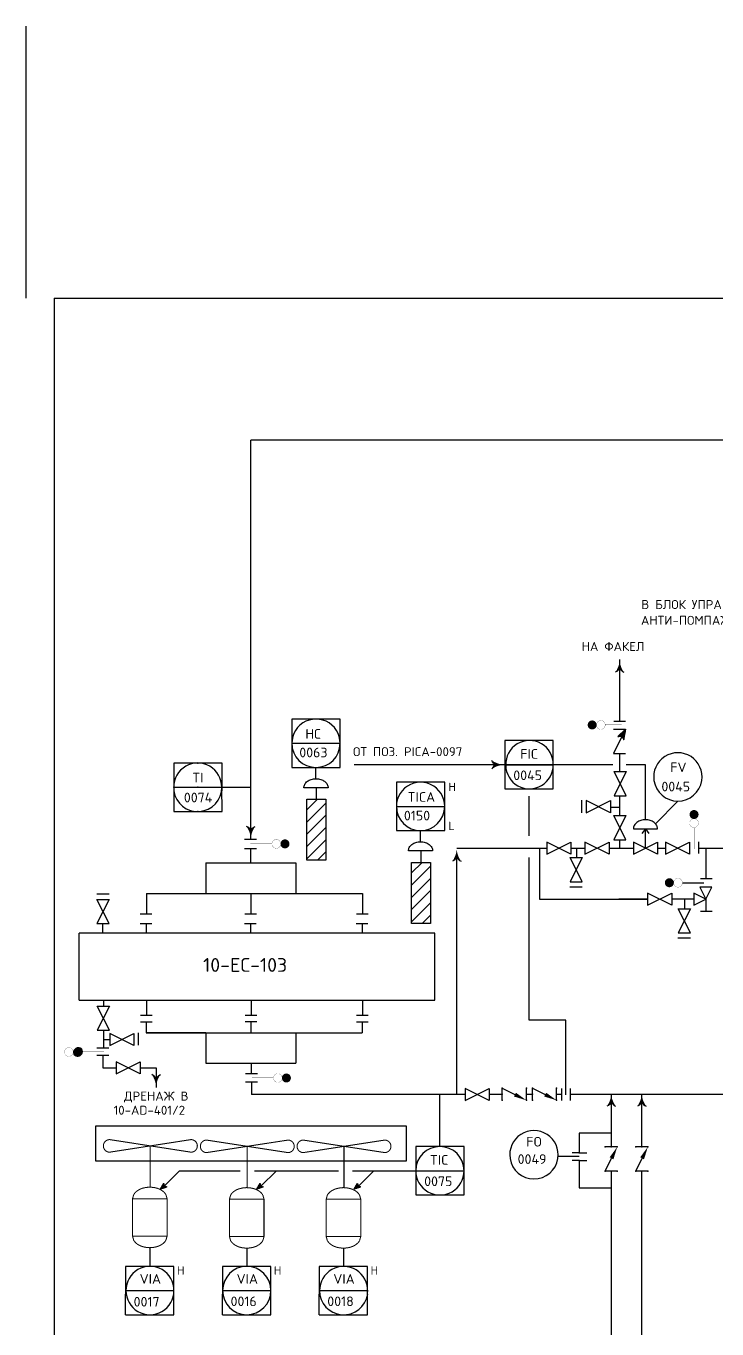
# Model space of a CAD drawing. Extents: x 230 to 652, y 120 to 276.
# Drawn here: x 229.59 to 239.59, y 133.96 to 152.81 of the extents above; entities that cross this region are included whole.
import ezdxf
from ezdxf.enums import TextEntityAlignment as Align

# ---------------------------------------------------------------- set-up
doc = ezdxf.new("R2010")
doc.units = 0
doc.header["$MEASUREMENT"] = 0
doc.linetypes.add('DASH', pattern=[0.15625, 0.09375, -0.0625])
doc.linetypes.add('SDASH', pattern=[0.09375, 0.046875, -0.046875])
doc.layers.get('0').update_dxf_attribs({"linetype": 'CONTINUOUS'})
for name, color, linetype in [('IN-ATTRIBS', 7, 'CONTINUOUS'), ('IN-EQUIPMENT', 7, 'CONTINUOUS'), ('IN-INST-TAP', 7, 'CONTINUOUS'), ('IN-INSTRUMENT', 7, 'SDASH'), ('IN-MAJ-PROC', 3, 'CONTINUOUS'), ('IN-MIN-PROC', 7, 'CONTINUOUS'), ('IN-PNEUMATIC', 7, 'CONTINUOUS')]:
    doc.layers.add(name, color=color, linetype=linetype)
doc.styles.add('ATTRIBS', font='SIMPLEX', dxfattribs={"width": 0.8, "height": 0.125})
doc.styles.add('NARROW', font='simplex', dxfattribs={"width": 0.75, "height": 0.1})
doc.styles.add('S1', font='SIMPLEX.shx')
doc.styles.add('SIMPLEX', font='SIMPLEX')

# ---------------------------------------------------------------- blocks, each defined once
blk = doc.blocks.new('BUBTEXT')
at = {"layer": 'IN-ATTRIBS'}
for p in [(0, 0.25), (-0.25, 0), (0, 0), (0.25, 0), (0, -0.25)]:
    blk.add_point(p, dxfattribs=at)
at = {"layer": 'IN-ATTRIBS', "flags": 1}
for tag, style, width, p in [('IDNUM', 'ATTRIBS', 0.8, (0.009, 0.584)), ('DWGNO', 'ATTRIBS', 0.8, (0.003, 0.447)), ('FILENO', 'ATTRIBS', 0.8, (-0.003, 0.311)), ('LOC', 'ATTRIBS', 0.8, (-0.08, -0.422)), ('SIG', 'ATTRIBS', 0.8, (-0.087, -0.563)), ('INSTALL', 'ATTRIBS', 0.8, (-0.087, -0.699)), ('SERV', 'ATTRIBS', 0.8, (-0.083, -0.838)), ('DATE', 'ATTRIBS', 0.8, (-0.088, -0.969)), ('DES', 'NARROW', 0.75, (-0.087, -1.102)), ('CSYS', 'NARROW', 0.75, (-0.087, -1.243))]:
    blk.add_attdef(tag, text='', height=0.1, dxfattribs=dict(at, style=style, width=width)).set_placement(p, align=Align.CENTER)
at = {"layer": 'IN-ATTRIBS', "style": 'ATTRIBS', "flags": 1}
blk.add_attdef('SYSCDI', text='', height=0.1, dxfattribs=at).set_placement((-0.312, 0.312), align=Align.RIGHT)
at = {"layer": 'IN-ATTRIBS', "style": 'S1'}
for tag, p in [('XT', (0.324, 0.257)), ('A1', (0.323, 0.115)), ('A2', (0.323, -0.035)), ('A3', (0.323, -0.185)), ('RES', (0.323, -0.342))]:
    blk.add_attdef(tag, p, '', height=0.1, dxfattribs=at)
at = {"layer": 'IN-ATTRIBS', "style": 'ATTRIBS'}
blk.add_attdef('SYSCDV', text='', height=0.1, dxfattribs=at).set_placement((-0.312, 0.141), align=Align.RIGHT)
at = {"layer": 'IN-ATTRIBS', "style": 'S1'}
for tag, p in [('INSTTYPE', (0, 0.05)), ('TAGNUM', (0.002, -0.156)), ('MD', (0.402, -0.565)), ('SZ', (0.402, -0.696))]:
    blk.add_attdef(tag, text='', height=0.1, dxfattribs=at).set_placement(p, align=Align.CENTER)
blk = doc.blocks.new('VALVTEXT')
at = {"layer": 'IN-ATTRIBS'}
for p in [(0, 0.0625), (0, 0), (0.25, 0.0625), (0.25, 0), (0, -0.0625), (0.25, -0.0625)]:
    blk.add_point(p, dxfattribs=at)
at = {"layer": 'IN-ATTRIBS', "style": 'S1', "flags": 1}
for tag, p in [('IDNUM', (0.125, 0.5625)), ('DWGNO', (0.125, 0.4375)), ('FILENO', (0.125, 0.3125))]:
    blk.add_attdef(tag, text='', height=0.1, dxfattribs=at).set_placement(p, align=Align.CENTER)
at = {"layer": 'IN-ATTRIBS', "style": 'S1'}
for tag, p in [('MODE', (0.125, 0.078125)), ('SIZE', (0.125, -0.1875))]:
    blk.add_attdef(tag, text='', height=0.1, dxfattribs=at).set_placement(p, align=Align.CENTER)

msp = doc.modelspace()

# ---------------------------------------------------------------- hatches: boundary and pattern name
at = {"linetype": 'Continuous'}
h = msp.add_hatch(dxfattribs=at)
h.set_pattern_fill('ANSI31', color=2, scale=0.0014, angle=90, style=0)
h.set_pattern_definition([(135, (258.71958775, -601.79218647), (-0.000123743686708, -0.000123743686708), [])])
edge = h.paths.add_edge_path()
edge.add_line((238.263, 142.637), (238.153, 142.53))
edge.add_line((238.238, 142.483), (238.265, 142.636))
edge.add_line((238.215, 142.538), (238.238, 142.483))
edge.add_line((238.153, 142.53), (238.215, 142.538))
h = msp.add_hatch(dxfattribs=at)
h.set_pattern_fill('ANSI31', color=256, style=0)
h.set_pattern_definition([(45, (-25.46522, 2.73702), (-0.08838835, 0.08838835), [])])
h.paths.add_polyline_path([(233.653, 141.623), (233.927, 141.623), (233.927, 140.74), (233.653, 140.74)])
h = msp.add_hatch(dxfattribs=at)
h.set_pattern_fill('ANSI31', color=256, style=0)
h.set_pattern_definition([(45, (-23.95142, 1.82412), (-0.08838835, 0.08838835), [])])
h.paths.add_polyline_path([(235.167, 140.71), (235.441, 140.71), (235.441, 139.828), (235.167, 139.828)])
at = {"linetype": 'DASH'}
h = msp.add_hatch(dxfattribs=at)
h.set_pattern_fill('ANSI31', color=2, scale=0.001, angle=90, style=0)
h.set_pattern_definition([(135, (241.30624739, -383.94953732), (-8.8388347648e-05, -8.8388347648e-05), [])])
edge = h.paths.add_edge_path()
edge.add_arc((230.338, 137.967), 0.0638, 270, 450)
edge.add_arc((230.338, 137.967), 0.0638, 90, 270)
at = {"linetype": 'Continuous'}
h = msp.add_hatch(dxfattribs=at)
h.set_pattern_fill('ANSI31', scale=0.001, style=0)
h.set_pattern_definition([(45, (-291.92541184, 127.07679905), (-8.8388347648e-05, 8.8388347648e-05), [])])
edge = h.paths.add_edge_path()
edge.add_line((231.588, 136.031), (231.625, 136.015))
edge.add_line((231.625, 136.015), (231.538, 135.986))
edge.add_line((231.532, 135.981), (231.58, 136.066))
edge.add_line((231.58, 136.066), (231.588, 136.031))
h = msp.add_hatch(dxfattribs=at)
h.set_pattern_fill('ANSI31', scale=0.001, style=0)
h.set_pattern_definition([(45, (-290.5318878, 127.07679905), (-8.8388347648e-05, 8.8388347648e-05), [])])
edge = h.paths.add_edge_path()
edge.add_line((232.981, 136.031), (233.018, 136.015))
edge.add_line((233.018, 136.015), (232.931, 135.986))
edge.add_line((232.926, 135.981), (232.973, 136.066))
edge.add_line((232.973, 136.066), (232.981, 136.031))
h = msp.add_hatch(dxfattribs=at)
h.set_pattern_fill('ANSI31', scale=0.001, style=0)
h.set_pattern_definition([(45, (-289.11988914, 127.07679905), (-8.8388347648e-05, 8.8388347648e-05), [])])
edge = h.paths.add_edge_path()
edge.add_line((234.393, 136.031), (234.43, 136.015))
edge.add_line((234.43, 136.015), (234.343, 135.986))
edge.add_line((234.338, 135.981), (234.385, 136.066))
edge.add_line((234.385, 136.066), (234.393, 136.031))

# ---------------------------------------------------------------- linework, layer by layer
at = {"color": 4, "linetype": 'Continuous'}
msp.add_line((229.587, 148.873), (229.587, 152.811), dxfattribs=at)
at = {"color": 6, "linetype": 'Continuous'}
for p, q in [((229.992, 148.873), (229.992, 123.624)), ((229.992, 148.873), (499.167, 148.873)), ((231.237, 139.826), (231.405, 139.826)), ((231.324, 139.817), (231.324, 139.687)), ((232.75, 139.826), (232.918, 139.826)), ((232.837, 139.817), (232.837, 139.687)), ((234.367, 139.826), (234.535, 139.826)), ((234.454, 139.817), (234.454, 139.687)), ((235.502, 139.687), (230.357, 139.687)), ((230.357, 138.716), (230.357, 139.687)), ((235.502, 138.716), (235.502, 139.687)), ((230.357, 138.716), (235.502, 138.716)), ((231.328, 138.716), (231.328, 138.5)), ((232.845, 138.716), (232.845, 138.497)), ((234.456, 138.716), (234.456, 138.498)), ((231.242, 138.5), (231.41, 138.5)), ((232.758, 138.497), (232.926, 138.497)), ((234.369, 138.498), (234.538, 138.498)), ((230.594, 136.894), (230.594, 136.394)), ((235.094, 136.894), (230.594, 136.894)), ((235.094, 136.394), (235.094, 136.894)), ((230.594, 136.394), (235.094, 136.394))]:
    msp.add_line(p, q, dxfattribs=at)
at = {"color": 3, "linetype": 'Continuous'}
for p, q in [((232.84, 141.041), (232.84, 146.819)), ((240.342, 146.819), (232.84, 146.819)), ((232.836, 140.907), (232.836, 140.702)), ((232.188, 140.702), (232.676, 140.702)), ((232.188, 140.702), (232.188, 140.26)), ((232.664, 140.702), (233.168, 140.702)), ((233.153, 140.702), (233.491, 140.702)), ((233.491, 140.702), (233.491, 140.259)), ((231.328, 140.259), (234.456, 140.259)), ((231.328, 140.259), (231.328, 139.967)), ((232.841, 140.259), (232.841, 139.967)), ((234.456, 140.259), (234.456, 139.967)), ((231.326, 138.401), (231.326, 138.246)), ((232.842, 138.407), (232.842, 138.246)), ((234.454, 138.405), (234.454, 138.246)), ((232.188, 138.246), (231.325, 138.246)), ((231.326, 138.246), (234.453, 138.246)), ((232.188, 138.246), (234.454, 138.246)), ((232.188, 138.246), (232.188, 137.803)), ((233.491, 138.246), (233.491, 137.803)), ((232.188, 137.803), (232.664, 137.803)), ((232.664, 137.803), (233.153, 137.803)), ((232.843, 137.804), (232.843, 137.657)), ((233.153, 137.803), (233.491, 137.803)), ((232.852, 137.529), (232.852, 137.353)), ((235.579, 137.353), (232.852, 137.353)), ((235.942, 137.353), (233.335, 137.353)), ((236.478, 137.351), (236.292, 137.351)), ((236.916, 137.353), (236.828, 137.353)), ((237.338, 137.353), (237.266, 137.353)), ((239.857, 137.353), (237.463, 137.353)), ((238.056, 137.351), (238.056, 136.594)), ((238.056, 136.244), (238.056, 135.968)), ((238.056, 135.992), (238.056, 132.63))]:
    msp.add_line(p, q, dxfattribs=at)
at = {"color": 5, "linetype": 'Continuous'}
for p, q in [((238.178, 143.647), (238.178, 142.751)), ((238.182, 142.025), (238.182, 142.287)), ((238.182, 141.386), (238.182, 141.675)), ((238.182, 140.913), (238.182, 141.036)), ((235.82, 140.915), (237.124, 140.915)), ((237.02, 140.915), (237.02, 140.177)), ((237.474, 140.915), (237.675, 140.915)), ((238.025, 140.915), (238.377, 140.915)), ((238.727, 140.915), (238.841, 140.915)), ((239.319, 140.915), (239.922, 140.915)), ((239.425, 140.915), (239.425, 140.477)), ((235.82, 137.353), (235.82, 140.79)), ((237.459, 140.358), (237.638, 140.358)), ((237.02, 140.177), (237.37, 140.177)), ((237.02, 140.177), (238.583, 140.177)), ((239.25, 140.177), (238.933, 140.177)), ((239.122, 140.039), (239.122, 140.176)), ((230.706, 138.28), (230.706, 138.025)), ((230.697, 137.92), (230.697, 137.738)), ((230.697, 137.738), (230.889, 137.738)), ((231.239, 137.738), (231.469, 137.738)), ((231.469, 137.738), (231.469, 137.451)), ((237.338, 137.353), (237.266, 137.353)), ((238.497, 137.351), (238.497, 136.594)), ((238.056, 136.792), (237.591, 136.792)), ((237.591, 136.792), (237.591, 136.507)), ((237.591, 136.395), (237.591, 136.001)), ((238.497, 136.244), (238.497, 135.968)), ((237.591, 136.001), (238.057, 136.001)), ((238.497, 135.986), (238.497, 128.988))]:
    msp.add_line(p, q, dxfattribs=at)
at = {"color": 2, "linetype": 'Continuous'}
for p, q in [((238.094, 142.751), (238.262, 142.751)), ((238.088, 142.637), (238.263, 142.637)), ((238.263, 142.637), (238.088, 142.287)), ((238.263, 142.637), (238.153, 142.53)), ((238.153, 142.53), (238.215, 142.538)), ((238.215, 142.538), (238.238, 142.483)), ((238.238, 142.483), (238.265, 142.636)), ((238.088, 142.287), (238.263, 142.287)), ((237.624, 141.608), (237.624, 141.428)), ((238.045, 141.509), (238.181, 141.509)), ((238.377, 141.197), (238.727, 141.197)), ((238.552, 140.915), (238.552, 141.197)), ((237.558, 140.779), (237.558, 140.915)), ((239.32, 141.006), (239.319, 140.838)), ((239.348, 140.477), (239.516, 140.477)), ((238.583, 140.089), (238.933, 140.264)), ((238.933, 140.089), (238.583, 140.264)), ((238.583, 140.264), (238.583, 140.089)), ((238.933, 140.264), (238.933, 140.089)), ((239.086, 140.416), (239.398, 140.416)), ((239.425, 140.177), (239.425, 140.002)), ((231.24, 139.967), (231.408, 139.967)), ((232.753, 139.967), (232.921, 139.967)), ((234.37, 139.967), (234.538, 139.967)), ((239.348, 140.002), (239.516, 140.002)), ((239.023, 139.618), (239.203, 139.618)), ((231.242, 138.401), (231.41, 138.401)), ((231.242, 138.401), (231.41, 138.401)), ((232.758, 138.407), (232.926, 138.407)), ((234.369, 138.405), (234.538, 138.405)), ((230.655, 138.28), (230.742, 138.28))]:
    msp.add_line(p, q, dxfattribs=at)
at = {"linetype": 'Continuous'}
for p, q in [((233.433, 142.433), (234.133, 142.433)), ((233.783, 141.921), (233.783, 142.083)), ((236.517, 142.123), (237.217, 142.123)), ((231.724, 141.797), (232.424, 141.797)), ((233.79, 141.623), (233.79, 141.79)), ((239.021, 141.597), (238.697, 141.269)), ((234.947, 141.52), (235.647, 141.52)), ((238.552, 141.197), (238.502, 141.129)), ((238.552, 141.197), (238.602, 141.129)), ((235.297, 141.008), (235.297, 141.17)), ((235.304, 140.71), (235.304, 140.877)), ((237.4, 138.428), (236.867, 138.428)), ((235.33, 136.249), (235.927, 136.249)), ((231.028, 134.515), (231.728, 134.515)), ((232.431, 134.515), (233.131, 134.515)), ((233.831, 134.515), (234.531, 134.515))]:
    msp.add_line(p, q, dxfattribs=at)
for p, q in [((238.078, 142.123), (234.338, 142.123)), ((238.552, 142.123), (238.272, 142.123)), ((236.867, 141.094), (236.867, 141.666)), ((238.377, 140.912), (238.377, 140.864)), ((236.867, 138.428), (236.867, 140.781)), ((231.584, 136.026), (231.807, 136.249)), ((231.807, 136.249), (232.688, 136.249)), ((232.895, 136.249), (234.108, 136.249)), ((232.986, 136.026), (233.21, 136.249)), ((234.314, 136.249), (235.33, 136.249)), ((234.397, 136.026), (234.621, 136.249)), ((231.378, 135.135), (231.378, 134.865)), ((232.781, 135.129), (232.781, 134.865)), ((234.181, 135.129), (234.181, 134.865)), ((231.028, 134.865), (231.028, 134.461)), ((231.728, 134.865), (231.028, 134.865)), ((231.728, 134.461), (231.728, 134.865)), ((232.431, 134.865), (232.431, 134.461)), ((233.131, 134.865), (232.431, 134.865)), ((233.131, 134.24), (233.131, 134.865)), ((233.831, 134.865), (233.831, 134.461)), ((234.531, 134.865), (233.831, 134.865)), ((234.531, 134.461), (234.531, 134.865)), ((231.028, 134.165), (231.028, 134.461)), ((231.728, 134.165), (231.728, 134.519)), ((232.431, 134.165), (232.431, 134.461)), ((233.831, 134.165), (233.831, 134.461)), ((234.531, 134.165), (234.531, 134.501)), ((233.131, 134.165), (233.131, 134.24)), ((231.028, 134.165), (231.728, 134.165)), ((232.431, 134.165), (233.131, 134.165)), ((233.831, 134.165), (234.531, 134.165))]:
    msp.add_line(p, q)
at = {"color": 7, "linetype": 'Continuous'}
for p, q in [((232.424, 141.797), (232.84, 141.797)), ((230.706, 138.716), (230.706, 138.63)), ((237.591, 136.453), (237.28, 136.453)), ((231.532, 135.981), (231.58, 136.066)), ((231.625, 136.015), (231.538, 135.986)), ((231.58, 136.066), (231.588, 136.031)), ((231.588, 136.031), (231.625, 136.015)), ((232.926, 135.981), (232.973, 136.066)), ((233.018, 136.015), (232.931, 135.986)), ((232.973, 136.066), (232.981, 136.031)), ((232.981, 136.031), (233.018, 136.015)), ((234.338, 135.981), (234.385, 136.066)), ((234.43, 136.015), (234.343, 135.986)), ((234.385, 136.066), (234.393, 136.031)), ((234.393, 136.031), (234.43, 136.015))]:
    msp.add_line(p, q, dxfattribs=at)
at = {"color": 2}
for p, q in [((233.958, 141.79), (233.608, 141.79)), ((235.472, 140.877), (235.122, 140.877)), ((230.613, 140.254), (230.788, 140.254)), ((230.613, 140.174), (230.788, 140.174)), ((230.788, 140.174), (230.613, 139.824)), ((230.788, 139.824), (230.613, 140.174)), ((230.613, 139.824), (230.788, 139.824)), ((230.694, 139.824), (230.694, 139.688)), ((230.793, 138.28), (230.618, 138.63)), ((230.793, 138.63), (230.618, 138.28)), ((230.618, 138.63), (230.793, 138.63)), ((230.618, 138.28), (230.793, 138.28)), ((230.798, 138.235), (230.798, 138.06)), ((231.148, 138.06), (230.798, 138.235)), ((230.798, 138.06), (231.148, 138.235)), ((231.148, 138.235), (231.148, 138.06)), ((231.208, 138.242), (231.208, 138.067)), ((230.609, 138.028), (230.784, 138.028)), ((230.706, 138.148), (230.798, 138.148)), ((230.609, 137.92), (230.784, 137.92)), ((230.889, 137.65), (231.239, 137.825)), ((231.239, 137.65), (230.889, 137.825)), ((230.889, 137.825), (230.889, 137.65)), ((231.239, 137.825), (231.239, 137.65)), ((235.942, 137.44), (235.942, 137.265)), ((236.292, 137.265), (235.942, 137.44)), ((235.942, 137.265), (236.292, 137.44)), ((236.292, 137.44), (236.292, 137.265)), ((236.828, 137.268), (236.828, 137.443)), ((237.266, 137.268), (237.266, 137.443)), ((237.597, 136.507), (237.491, 136.507)), ((237.59, 136.507), (237.702, 136.507)), ((238.144, 136.594), (237.969, 136.594)), ((238.587, 136.594), (238.412, 136.594)), ((237.597, 136.395), (237.491, 136.395)), ((237.59, 136.395), (237.702, 136.395))]:
    msp.add_line(p, q, dxfattribs=at)
at = {"color": 6}
for p, q in [((231.242, 138.5), (231.41, 138.5)), ((232.758, 138.497), (232.926, 138.497)), ((234.369, 138.498), (234.538, 138.498))]:
    msp.add_line(p, q, dxfattribs=at)
at = {"color": 5, "linetype": 'Continuous'}
for points in [[(238.178, 143.522, -0.206864), (238.116, 143.46)], [(238.178, 143.522, 0.206864), (238.241, 143.46)], [(235.82, 140.79, -0.206864), (235.758, 140.728)], [(235.82, 140.79, 0.206864), (235.883, 140.728)], [(231.469, 137.576, 0.206864), (231.406, 137.639)], [(231.469, 137.576, -0.206864), (231.531, 137.639)], [(238.498, 137.246, -0.206864), (238.436, 137.184)], [(238.498, 137.246, 0.206864), (238.561, 137.184)]]:
    msp.add_lwpolyline(points, format="xyb", dxfattribs=at)
for points in [[(234.133, 142.155), (234.133, 142.783), (233.433, 142.783), (233.433, 142.155)], [(237.217, 142.069), (237.217, 142.473), (236.517, 142.473), (236.517, 142.069)], [(232.424, 141.743), (232.424, 142.147), (231.724, 142.147), (231.724, 141.743)], [(233.433, 142.155), (233.433, 142.083), (234.133, 142.083), (234.133, 142.155)], [(236.517, 142.069), (236.517, 141.773), (237.217, 141.773), (237.217, 142.069)], [(231.724, 141.797), (231.724, 141.447), (232.424, 141.447), (232.419, 141.797)], [(235.647, 141.242), (235.647, 141.87), (234.947, 141.87), (234.947, 141.242)], [(234.947, 141.242), (234.947, 141.17), (235.647, 141.17), (235.647, 141.242)], [(235.927, 136.195), (235.927, 136.599), (235.227, 136.599), (235.227, 136.195)], [(235.227, 136.195), (235.227, 135.899), (235.927, 135.899), (235.927, 136.195)]]:
    msp.add_lwpolyline(points)
at = {"color": 2, "linetype": 'Continuous'}
for points, const_width in [([(237.781, 142.666, 1), (237.781, 142.731, 1)], 0.065), ([(237.906, 142.635, 1), (237.906, 142.762, 1)], 0.0025), ([(239.223, 141.402, 1), (239.288, 141.402, 1)], 0.065), ([(239.191, 141.277, 1), (239.319, 141.277, 1)], 0.0025), ([(238.898, 140.448, -1), (238.898, 140.383, -1)], 0.065), ([(239.023, 140.479, -1), (239.023, 140.352, -1)], 0.0025)]:
    msp.add_lwpolyline(points, format="xyb", close=True, dxfattribs=dict(at, const_width=const_width))
at = {"color": 2, "linetype": 'Continuous', "const_width": 0.005}
for points in [[(237.969, 142.698), (238.208, 142.698)], [(239.255, 141.214), (239.255, 140.902)]]:
    msp.add_lwpolyline(points, dxfattribs=at)
for points in [[(236.392, 142.123, -0.206864), (236.329, 142.185)], [(236.392, 142.123, 0.206864), (236.329, 142.06)]]:
    msp.add_lwpolyline(points, format="xyb")
at = {"color": 2, "linetype": 'Continuous'}
for points in [[(238.274, 141.675), (238.099, 142.025), (238.274, 142.025), (238.099, 141.675)], [(237.695, 141.429), (238.045, 141.604), (238.045, 141.429), (237.695, 141.604)], [(238.269, 141.036), (238.094, 141.386), (238.269, 141.386), (238.094, 141.036)], [(237.124, 140.828), (237.474, 141.003), (237.474, 140.828), (237.124, 141.003)], [(237.675, 140.828), (238.025, 141.003), (238.025, 140.828), (237.675, 141.003)], [(238.377, 140.828), (238.727, 141.003), (238.727, 140.828), (238.377, 141.003)], [(238.841, 140.828), (239.191, 141.003), (239.191, 140.828), (238.841, 141.003)], [(237.637, 140.429), (237.462, 140.779), (237.637, 140.779), (237.462, 140.429)], [(239.25, 140.089), (239.425, 140.177), (239.512, 140.352), (239.337, 140.352), (239.425, 140.177), (239.25, 140.264)], [(239.202, 139.689), (239.027, 140.039), (239.202, 140.039), (239.027, 139.689)]]:
    msp.add_lwpolyline(points, close=True, dxfattribs=at)
at = {"color": 2}
for points in [[(233.608, 141.79, -0.126822), (233.62, 141.838, -0.10607), (233.659, 141.883, -0.085783), (233.714, 141.911, -0.075445), (233.783, 141.921, -0.075445), (233.852, 141.911, -0.085783), (233.907, 141.883, -0.10607), (233.946, 141.838, -0.126822), (233.958, 141.79, -0.126822)], [(235.122, 140.877, -0.126822), (235.134, 140.925, -0.10607), (235.173, 140.97, -0.085783), (235.228, 140.998, -0.075445), (235.297, 141.008, -0.075445), (235.366, 140.998, -0.085783), (235.421, 140.97, -0.10607), (235.459, 140.925, -0.126822), (235.472, 140.877, -0.126822)]]:
    msp.add_lwpolyline(points, format="xyb", dxfattribs=at)
at = {"linetype": 'Continuous'}
for points in [[(233.653, 141.623), (233.927, 141.623), (233.927, 140.74), (233.653, 140.74)], [(235.167, 140.71), (235.441, 140.71), (235.441, 139.828), (235.167, 139.828)]]:
    msp.add_lwpolyline(points, close=True, dxfattribs=at)
at = {"color": 3, "linetype": 'Continuous'}
for points in [[(232.84, 141.166, 0.206864), (232.778, 141.228)], [(232.84, 141.166, -0.206864), (232.903, 141.228)], [(238.058, 137.246, -0.206864), (237.995, 137.184)], [(238.058, 137.246, 0.206864), (238.12, 137.184)]]:
    msp.add_lwpolyline(points, format="xyb", dxfattribs=at)
at = {"color": 2, "linetype": 'Continuous'}
msp.add_lwpolyline([(238.727, 141.197, 0.126822), (238.714, 141.245, 0.10607), (238.676, 141.289, 0.085783), (238.621, 141.317, 0.075445), (238.552, 141.328, 0.075445), (238.483, 141.317, 0.085783), (238.428, 141.289, 0.10607), (238.389, 141.245, 0.126822), (238.377, 141.197)], format="xyb", dxfattribs=at)
at = {"color": 2}
for points, const_width in [([(233.209, 140.914, -1), (233.21, 141.041, -1)], 0.0025), ([(233.334, 140.945, -1), (233.335, 141.01, -1)], 0.065), ([(230.207, 137.904, 1), (230.207, 138.031, 1)], 0.0025), ([(230.338, 137.904, 1), (230.338, 138.031, 1)], 0.0025), ([(233.23, 137.527, -1), (233.23, 137.654, -1)], 0.0025), ([(233.355, 137.558, -1), (233.355, 137.623, -1)], 0.065)]:
    msp.add_lwpolyline(points, format="xyb", close=True, dxfattribs=dict(at, const_width=const_width))
at = {"color": 2, "const_width": 0.005}
for points in [[(233.147, 140.978), (232.834, 140.978)], [(230.401, 137.967), (230.713, 137.967)], [(233.168, 137.591), (232.855, 137.591)]]:
    msp.add_lwpolyline(points, dxfattribs=at)
at = {"color": 2}
for points in [[(236.478, 137.268), (236.478, 137.443), (236.663, 137.35)], [(236.916, 137.268), (236.916, 137.443), (237.101, 137.35)], [(238.144, 136.244), (237.969, 136.244), (238.062, 136.429)], [(238.587, 136.244), (238.412, 136.244), (238.504, 136.429)]]:
    msp.add_lwpolyline(points, dxfattribs=at)
at = {"color": 6, "linetype": 'Continuous', "const_width": 0.015}
for points in [[(231.975, 136.517, 1), (231.975, 136.699), (230.797, 136.517, -1), (230.797, 136.699)], [(233.378, 136.511, 1), (233.378, 136.692), (232.2, 136.511, -1), (232.2, 136.692)], [(234.778, 136.511, 1), (234.778, 136.692), (233.6, 136.511, -1), (233.6, 136.692)], [(231.128, 135.844), (231.145, 135.903, -0.107118), (231.201, 135.961, -0.079807), (231.279, 135.997, -0.067453), (231.378, 136.01, -0.067453), (231.478, 135.997, -0.079807), (231.555, 135.961, -0.107118), (231.611, 135.903), (231.628, 135.844), (231.628, 135.302), (231.611, 135.242, -0.107118), (231.555, 135.184, -0.079807), (231.478, 135.149, -0.067453), (231.378, 135.135, -0.067453), (231.279, 135.149, -0.079807), (231.201, 135.184, -0.107118), (231.145, 135.242), (231.128, 135.302)], [(232.531, 135.837), (232.548, 135.897, -0.107118), (232.604, 135.955, -0.079807), (232.682, 135.99, -0.067453), (232.781, 136.004, -0.067453), (232.881, 135.99, -0.079807), (232.958, 135.955, -0.107118), (233.014, 135.897), (233.031, 135.837), (233.031, 135.295), (233.014, 135.236, -0.107118), (232.958, 135.178, -0.079807), (232.881, 135.142, -0.067453), (232.781, 135.129, -0.067453), (232.682, 135.142, -0.079807), (232.604, 135.178, -0.107118), (232.548, 135.236), (232.531, 135.295)], [(233.931, 135.837), (233.948, 135.897, -0.107118), (234.005, 135.955, -0.079807), (234.082, 135.99, -0.067453), (234.181, 136.004, -0.067453), (234.281, 135.99, -0.079807), (234.358, 135.955, -0.107118), (234.414, 135.897), (234.431, 135.837), (234.431, 135.295), (234.414, 135.236, -0.107118), (234.358, 135.178, -0.079807), (234.281, 135.142, -0.067453), (234.181, 135.129, -0.067453), (234.082, 135.142, -0.079807), (234.005, 135.178, -0.107118), (233.948, 135.236), (233.931, 135.295)]]:
    msp.add_lwpolyline(points, format="xyb", close=True, dxfattribs=at)
for points in [[(231.385, 136.608), (231.385, 136.016)], [(232.788, 136.602), (232.788, 135.999)], [(234.189, 136.602), (234.189, 135.999)], [(231.128, 135.844), (231.628, 135.844)], [(232.531, 135.837), (233.031, 135.837)], [(233.931, 135.837), (234.431, 135.837)], [(231.628, 135.302), (231.128, 135.302)], [(233.031, 135.295), (232.531, 135.295)], [(234.431, 135.295), (233.931, 135.295)]]:
    msp.add_lwpolyline(points, dxfattribs=at)
for centre, radius, start, end in [((233.783, 142.433), 0.35, 351.1529, 188.8471), ((233.783, 142.433), 0.35, 180, 0), ((236.874, 142.129), 0.344, 358.9677, 182.3113), ((232.072, 141.8), 0.348, 359.6296, 180.3704), ((239.021, 141.947), 0.35, 351.1529, 188.8471), ((236.874, 142.118), 0.344, 180.5766, 0.7024), ((232.07, 141.796), 0.35, 188.642, 0.2051), ((235.297, 141.52), 0.35, 351.1529, 188.8471), ((239.021, 141.947), 0.35, 188.8471, 351.1529), ((235.297, 141.52), 0.35, 180, 0), ((236.938, 136.479), 0.35, 351.1529, 188.8471), ((235.577, 136.249), 0.35, 0, 180), ((236.938, 136.479), 0.35, 188.8471, 351.1529), ((235.577, 136.248), 0.35, 179.8903, 0.1097), ((231.38, 134.517), 0.348, 359.6296, 180.3704), ((232.781, 134.515), 0.35, 360, 180), ((234.184, 134.516), 0.348, 357.5067, 180.3164), ((231.38, 134.513), 0.348, 179.787, 0.213), ((232.781, 134.515), 0.35, 180, 360), ((234.184, 134.516), 0.352, 180.2197, 350.9856)]:
    msp.add_arc(centre, radius, start, end)
at = {"color": 5, "linetype": 'Continuous'}
for points in [[(238.178, 143.647), (238.178, 143.522), (238.175, 143.607), (238.17, 143.506)], [(238.178, 143.647), (238.178, 143.522), (238.182, 143.607), (238.186, 143.506)], [(238.137, 143.494), (238.132, 143.468), (238.116, 143.46)], [(238.154, 143.53), (238.147, 143.478), (238.137, 143.494), (238.132, 143.468)], [(238.167, 143.568), (238.16, 143.491), (238.154, 143.53), (238.147, 143.478)], [(238.175, 143.607), (238.17, 143.506), (238.167, 143.568), (238.16, 143.491)], [(238.182, 143.607), (238.186, 143.506), (238.19, 143.568), (238.197, 143.491)], [(238.19, 143.568), (238.197, 143.491), (238.202, 143.53), (238.21, 143.478)], [(238.202, 143.53), (238.21, 143.478), (238.219, 143.494), (238.225, 143.468)], [(238.219, 143.494), (238.225, 143.468), (238.241, 143.46)], [(235.809, 140.836), (235.801, 140.759), (235.796, 140.798), (235.789, 140.747)], [(235.817, 140.875), (235.812, 140.774), (235.809, 140.836), (235.801, 140.759)], [(235.82, 140.915), (235.82, 140.79), (235.817, 140.875), (235.812, 140.774)], [(235.82, 140.915), (235.82, 140.79), (235.823, 140.875), (235.828, 140.774)], [(235.823, 140.875), (235.828, 140.774), (235.831, 140.836), (235.839, 140.759)], [(235.831, 140.836), (235.839, 140.759), (235.844, 140.798), (235.852, 140.747)], [(235.779, 140.762), (235.774, 140.736), (235.758, 140.728)], [(235.796, 140.798), (235.789, 140.747), (235.779, 140.762), (235.774, 140.736)], [(235.844, 140.798), (235.852, 140.747), (235.861, 140.762), (235.866, 140.736)], [(235.861, 140.762), (235.866, 140.736), (235.883, 140.728)], [(231.428, 137.605), (231.423, 137.631), (231.406, 137.639)], [(231.445, 137.569), (231.437, 137.62), (231.428, 137.605), (231.423, 137.631)], [(231.458, 137.531), (231.45, 137.607), (231.445, 137.569), (231.437, 137.62)], [(231.48, 137.531), (231.488, 137.607), (231.493, 137.569), (231.5, 137.62)], [(231.493, 137.569), (231.5, 137.62), (231.51, 137.605), (231.515, 137.631)], [(231.51, 137.605), (231.515, 137.631), (231.531, 137.639)], [(231.466, 137.491), (231.461, 137.593), (231.458, 137.531), (231.45, 137.607)], [(231.469, 137.451), (231.469, 137.576), (231.466, 137.491), (231.461, 137.593)], [(231.469, 137.451), (231.469, 137.576), (231.472, 137.491), (231.477, 137.593)], [(231.472, 137.491), (231.477, 137.593), (231.48, 137.531), (231.488, 137.607)], [(238.474, 137.254), (238.467, 137.203), (238.457, 137.218), (238.452, 137.192)], [(238.487, 137.292), (238.48, 137.215), (238.474, 137.254), (238.467, 137.203)], [(238.495, 137.331), (238.49, 137.23), (238.487, 137.292), (238.48, 137.215)], [(238.497, 137.353), (238.498, 137.246), (238.495, 137.331), (238.49, 137.23)], [(238.497, 137.353), (238.498, 137.246), (238.502, 137.331), (238.506, 137.23)], [(238.502, 137.331), (238.506, 137.23), (238.51, 137.292), (238.517, 137.215)], [(238.51, 137.292), (238.517, 137.215), (238.522, 137.254), (238.53, 137.203)], [(238.522, 137.254), (238.53, 137.203), (238.54, 137.218), (238.545, 137.192)], [(238.457, 137.218), (238.452, 137.192), (238.436, 137.184)], [(238.54, 137.218), (238.545, 137.192), (238.561, 137.184)]]:
    msp.add_solid(points, dxfattribs=at)
for points in [[(236.363, 142.164), (236.337, 142.169), (236.329, 142.185)], [(236.399, 142.147), (236.348, 142.154), (236.363, 142.164), (236.337, 142.169)], [(236.437, 142.134), (236.361, 142.141), (236.399, 142.147), (236.348, 142.154)], [(236.477, 142.126), (236.375, 142.131), (236.437, 142.134), (236.361, 142.141)], [(236.363, 142.081), (236.337, 142.076), (236.329, 142.06)], [(236.399, 142.099), (236.348, 142.091), (236.363, 142.081), (236.337, 142.076)], [(236.437, 142.111), (236.361, 142.104), (236.399, 142.099), (236.348, 142.091)], [(236.477, 142.119), (236.375, 142.115), (236.437, 142.111), (236.361, 142.104)], [(236.517, 142.123), (236.392, 142.123), (236.477, 142.126), (236.375, 142.131)], [(236.517, 142.123), (236.392, 142.123), (236.477, 142.119), (236.375, 142.115)]]:
    msp.add_solid(points)
at = {"color": 3, "linetype": 'Continuous'}
for points in [[(232.799, 141.195), (232.794, 141.22), (232.778, 141.228)], [(232.816, 141.158), (232.809, 141.21), (232.799, 141.195), (232.794, 141.22)], [(232.829, 141.12), (232.822, 141.197), (232.816, 141.158), (232.809, 141.21)], [(232.837, 141.081), (232.832, 141.182), (232.829, 141.12), (232.822, 141.197)], [(232.844, 141.081), (232.848, 141.182), (232.852, 141.12), (232.859, 141.197)], [(232.852, 141.12), (232.859, 141.197), (232.864, 141.158), (232.872, 141.21)], [(232.864, 141.158), (232.872, 141.21), (232.881, 141.195), (232.887, 141.22)], [(232.881, 141.195), (232.887, 141.22), (232.903, 141.228)], [(232.84, 141.041), (232.84, 141.166), (232.837, 141.081), (232.832, 141.182)], [(232.84, 141.041), (232.84, 141.166), (232.844, 141.081), (232.848, 141.182)], [(238.034, 137.254), (238.026, 137.203), (238.016, 137.218), (238.011, 137.192)], [(238.046, 137.292), (238.039, 137.215), (238.034, 137.254), (238.026, 137.203)], [(238.054, 137.331), (238.05, 137.23), (238.046, 137.292), (238.039, 137.215)], [(238.058, 137.353), (238.058, 137.246), (238.054, 137.331), (238.05, 137.23)], [(238.058, 137.353), (238.058, 137.246), (238.061, 137.331), (238.066, 137.23)], [(238.061, 137.331), (238.066, 137.23), (238.069, 137.292), (238.076, 137.215)], [(238.069, 137.292), (238.076, 137.215), (238.082, 137.254), (238.089, 137.203)], [(238.082, 137.254), (238.089, 137.203), (238.099, 137.218), (238.104, 137.192)], [(238.016, 137.218), (238.011, 137.192), (237.995, 137.184)], [(238.099, 137.218), (238.104, 137.192), (238.12, 137.184)]]:
    msp.add_solid(points, dxfattribs=at)
at = {"color": 2}
for points in [[(236.648, 137.323), (236.828, 137.268), (236.678, 137.377)], [(237.085, 137.323), (237.266, 137.268), (237.116, 137.377)], [(238.088, 136.413), (238.144, 136.594), (238.035, 136.444)], [(238.531, 136.413), (238.587, 136.594), (238.477, 136.444)]]:
    msp.add_solid(points, dxfattribs=at)
at = {"layer": 'IN-EQUIPMENT', "color": 2}
for p, q in [((232.922, 141.04), (232.747, 141.041)), ((232.922, 140.907), (232.747, 140.907)), ((232.936, 137.652), (232.761, 137.652)), ((232.936, 137.529), (232.761, 137.529)), ((237.338, 137.44), (237.338, 137.265)), ((237.463, 137.44), (237.463, 137.265))]:
    msp.add_line(p, q, dxfattribs=at)
at = {"layer": 'IN-INST-TAP'}
for p, q in [((237.4, 137.347), (237.4, 138.428)), ((235.577, 136.599), (235.577, 137.353))]:
    msp.add_line(p, q, dxfattribs=at)
at = {"layer": 'IN-MIN-PROC', "color": 7}
msp.add_line((238.791, 140.915), (238.841, 140.915), dxfattribs=at)
at = {"layer": 'IN-MIN-PROC', "color": 5}
msp.add_line((238.583, 140.177), (238.169, 140.177), dxfattribs=at)
at = {"layer": 'IN-PNEUMATIC', "color": 7}
msp.add_line((238.552, 141.328), (238.552, 142.123), dxfattribs=at)

# ---------------------------------------------------------------- block references
at = {"color": 2, "xscale": 1.4, "yscale": 1.4, "zscale": 1.4, "rotation": 90}
for p in [(238.057, 136.244), (238.499, 136.244)]:
    msp.add_blockref('VALVTEXT', p, dxfattribs=at)
at = {"layer": 'IN-INSTRUMENT', "xscale": 1.4, "yscale": 1.4, "zscale": 1.4}
msp.add_blockref('BUBTEXT', (232.074, 141.797), dxfattribs=at).add_auto_attribs({'INSTTYPE': 'TI', 'TAGNUM': '0074'})
at = {"layer": 'IN-MAJ-PROC', "color": 2, "xscale": 1.4, "yscale": 1.4, "zscale": 1.4}
for p in [(236.478, 137.355), (236.916, 137.355)]:
    msp.add_blockref('VALVTEXT', p, dxfattribs=at)

# ---------------------------------------------------------------- texts
at = {"color": 1, "linetype": 'Continuous', "style": 'SIMPLEX'}
for s, p in [('В БЛОК УПРАВЛЕНИЯ', (238.492, 144.376)), ('АНТИ-ПОМПАЖНОЙ СИСТЕМЫ', (238.487, 144.147)), ('НА ФАКЕЛ', (237.629, 143.769)), ('ОТ ПОЗ. PICA-0097', (234.32, 142.247)), ('ДРЕНАЖ B', (231.005, 137.263)), ('10-AD-401/2', (230.853, 137.059))]:
    msp.add_text(s, height=0.13, dxfattribs=at).set_placement(p)
at = {"color": 7, "linetype": 'DASH'}
for s, height, style, p in [('HС', 0.14, 'S1', (233.63, 142.499)), ('0063', 0.14, 'S1', (233.542, 142.23)), ('H', 0.12, 'S1', (235.7, 141.742)), ('TICA', 0.14, 'S1', (235.11, 141.586)), ('0150', 0.14, 'S1', (235.056, 141.317)), ('L', 0.12, 'S1', (235.7, 141.179)), ('H', 0.12, 'SIMPLEX', (231.771, 134.745)), ('H', 0.12, 'SIMPLEX', (233.174, 134.745)), ('H', 0.12, 'SIMPLEX', (234.574, 134.745)), ('VIA', 0.14, 'SIMPLEX', (231.231, 134.613)), ('VIA', 0.14, 'SIMPLEX', (232.634, 134.613)), ('VIA', 0.14, 'SIMPLEX', (234.034, 134.613)), ('0017', 0.14, 'SIMPLEX', (231.144, 134.283)), ('0016', 0.14, 'SIMPLEX', (232.547, 134.289)), ('0018', 0.14, 'SIMPLEX', (233.947, 134.289))]:
    msp.add_text(s, height=height, dxfattribs=dict(at, style=style)).set_placement(p)
at = {"color": 7, "linetype": 'Continuous'}
for s, style, p in [('FIC', 'SIMPLEX', (236.74, 142.209)), ('0045', 'SIMPLEX', (236.639, 141.9)), ('FO', 'S1', (236.825, 136.598)), ('0049', 'SIMPLEX', (236.702, 136.347)), ('TIC', 'SIMPLEX', (235.432, 136.335)), ('0075', 'SIMPLEX', (235.349, 136.026))]:
    msp.add_text(s, height=0.14, dxfattribs=dict(at, style=style)).set_placement(p)
at = {"color": 4, "linetype": 'Continuous', "style": 'S1'}
msp.add_text('10-ЕС-103', height=0.2, dxfattribs=at).set_placement((232.149, 139.126))
at = {"layer": 'IN-INSTRUMENT', "style": 'SIMPLEX'}
for s, p in [('FV', (238.911, 142.015)), ('0045', (238.783, 141.737))]:
    msp.add_text(s, height=0.14, dxfattribs=at).set_placement(p)

doc.saveas('drawing.dxf')
